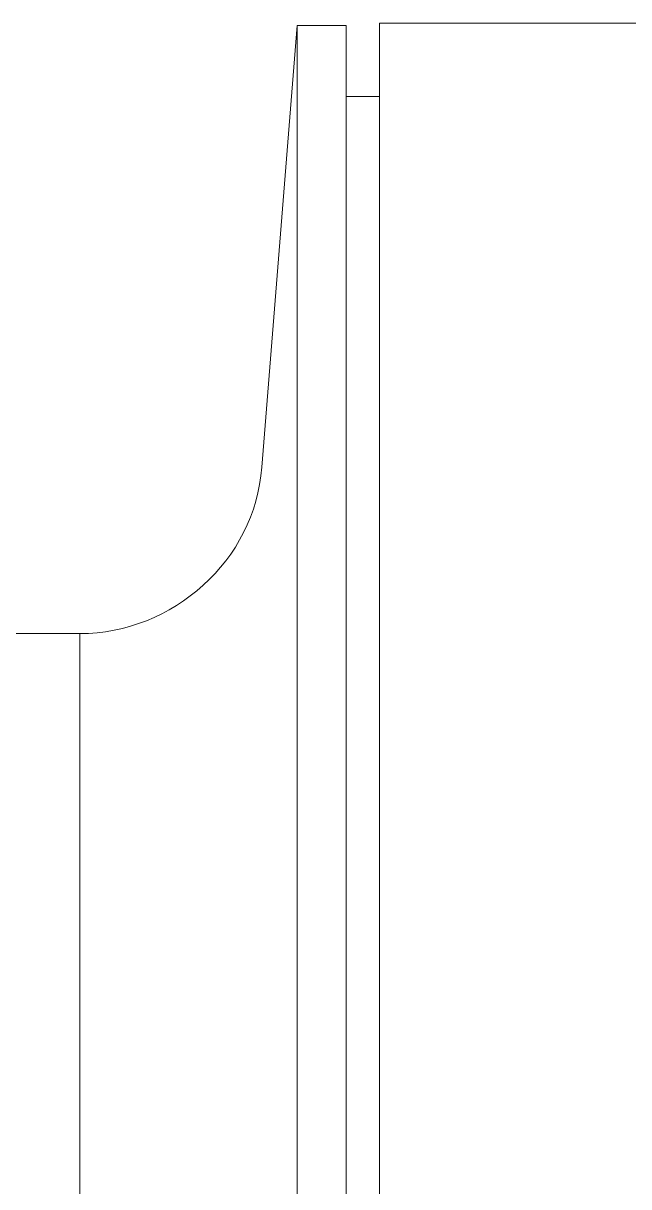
# Model space of a CAD drawing. Header units: millimetres. Extents: x 100 to 940, y 100 to 694.
# Drawn here: x 564.127 to 564.973, y 438.558 to 440.184 of the extents above; entities that cross this region are included whole.
import ezdxf

# ---------------------------------------------------------------- set-up
doc = ezdxf.new("R2010")
doc.units = ezdxf.units.MM

msp = doc.modelspace()

# ---------------------------------------------------------------- linework, layer by layer
at = {"color": 1, "linetype": 'Continuous', "lineweight": 9}
for points in [[(564.5095, 440.1811), (564.4599, 439.5638), (564.4599, 439.5638)], [(564.5095, 435.6273), (564.5095, 440.1811), (564.5095, 440.1811)], [(564.5778, 440.1811), (564.5095, 440.1811), (564.5095, 440.1811)], [(564.5778, 435.6273), (564.5778, 440.1811), (564.5778, 440.1811)], [(564.6243, 440.1842), (564.6243, 435.6273), (564.6243, 435.6273)], [(565.0989, 440.1842), (564.6243, 440.1842), (564.6243, 440.1842)], [(564.5778, 440.0818), (564.6243, 440.0818), (564.6243, 440.0818)], [(562.8468, 439.3311), (563.8767, 439.3311), (564.2055, 439.3311)], [(564.2055, 439.3311), (564.2055, 436.4773), (564.2055, 436.4773)], [(564.2055, 439.3311), (564.2055, 436.4773), (564.2055, 436.4773)]]:
    msp.add_lwpolyline(points, dxfattribs=at)
msp.add_open_spline([(564.2055, 439.3311), (564.3358, 439.3311), (564.4506, 439.4335), (564.4599, 439.5638)], degree=3, dxfattribs=at)

doc.saveas('drawing.dxf')
